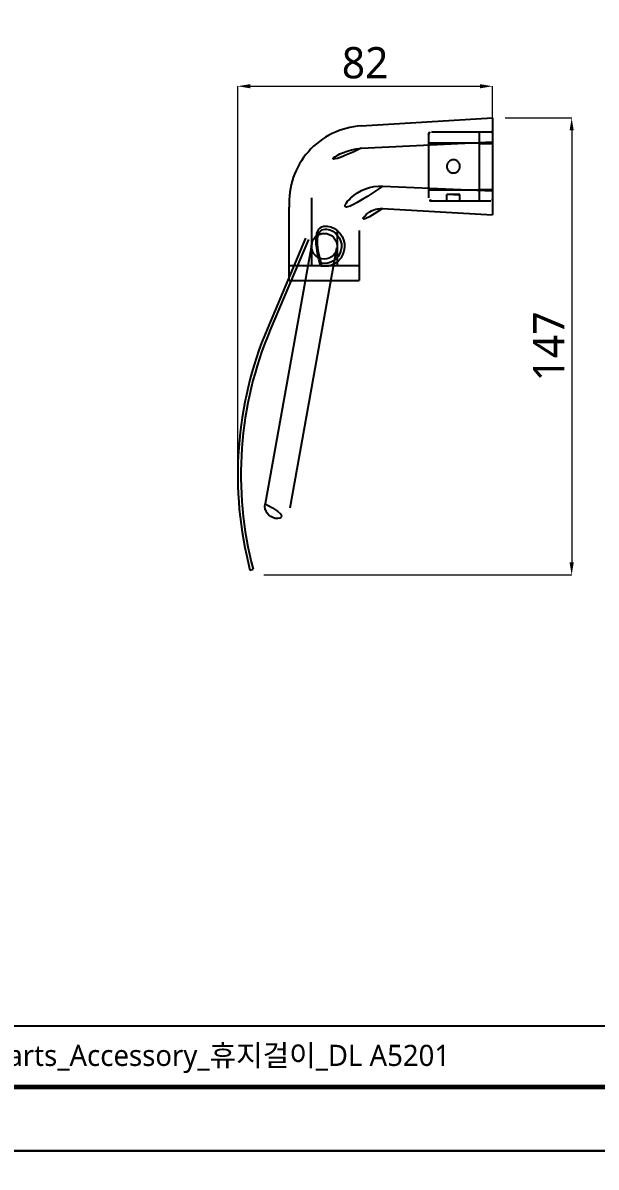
# Model space of a CAD drawing. Extents: x 16296677952 to 16296679688, y -37409618576 to -37409617304.
# Drawn here: x 16296678202.3 to 16296678385.6, y -37409617902 to -37409617536.3 of the extents above; entities that cross this region are included whole.
import ezdxf

# ---------------------------------------------------------------- set-up
doc = ezdxf.new("R2010")
doc.units = 0
doc.header["$LTSCALE"] = 10
doc.header["$MEASUREMENT"] = 0
doc.header["$PDMODE"] = 3
doc.header["$PDSIZE"] = -10
doc.linetypes.add('HIDDENX2', pattern=[0.75, 0.5, -0.25])
doc.layers.get('0').update_dxf_attribs({"linetype": 'CONTINUOUS'})
doc.layers.get('DEFPOINTS').update_dxf_attribs({"linetype": 'CONTINUOUS'})
doc.layers.add('Default', color=7, linetype='CONTINUOUS')
doc.styles.add('Daelim Dimension', font='')
doc.styles.get('Daelim Dimension').set_extended_font_data('NanumGothic')
doc.dimstyles.new('DEFAULT', dxfattribs={"dimscale": 2, "dimtxt": 2, "dimasz": 2, "dimexe": 0, "dimexo": 2, "dimgap": 1, "dimtad": 1, "dimdec": 1, "dimzin": 9, "dimdsep": 46, "dimtxsty": 'Daelim Dimension', "dimcen": 0.5, "dimclrd": 252, "dimclre": 252, "dimclrt": 3, "dimadec": 1, "dimazin": 0, "dimtfac": 1, "dimtdec": 1, "dimtix": 1, "dimtmove": 0, "dimatfit": 3, "dimfxl": 1, "dimtolj": 1, "dimtzin": 1, "dimlwd": 9, "dimlwe": 9, "dimarcsym": 0})

# ---------------------------------------------------------------- blocks, each defined once
blk = doc.blocks.new('*D2')
at = {"color": 5, "lineweight": 9, "transparency": 16777216}
for p, q in [((16296678356.457, -37409617566.69363), (16296678377.77971, -37409617566.69363)), ((16296678377.77971, -37409617570.69363), (16296678377.77971, -37409617708.76346)), ((16296678279.32159, -37409617712.76346), (16296678377.77971, -37409617712.76346))]:
    blk.add_line(p, q, dxfattribs=at)
at = {"color": 5, "transparency": 16777216}
for points in [[(16296678377.11304, -37409617570.69363), (16296678378.44638, -37409617570.69363), (16296678377.77971, -37409617566.69363)], [(16296678377.11304, -37409617708.76346), (16296678378.44638, -37409617708.76346), (16296678377.77971, -37409617712.76346)]]:
    blk.add_solid(points, dxfattribs=at)
at = {"layer": 'DEFPOINTS', "color": 0, "transparency": 16777216}
for p in [(16296678352.457, -37409617566.69363), (16296678275.32159, -37409617712.76346), (16296678377.77971, -37409617712.76346)]:
    blk.add_point(p, dxfattribs=at)
at = {"color": 7, "lineweight": 5, "transparency": 16777216, "insert": (16296678370.44352, -37409617639.72855), "char_height": 10, "attachment_point": 5, "rotation": 90, "style": 'Daelim Dimension'}
blk.add_mtext('\\A1;147', dxfattribs=at)
blk = doc.blocks.new('*D3')
at = {"color": 5, "lineweight": 9, "transparency": 16777216}
for p, q in [((16296678270.97929, -37409617676.77444), (16296678270.97929, -37409617556.57048)), ((16296678274.97929, -37409617556.57048), (16296678348.457, -37409617556.57048)), ((16296678352.457, -37409617593.69363), (16296678352.457, -37409617556.57048))]:
    blk.add_line(p, q, dxfattribs=at)
at = {"color": 5, "transparency": 16777216}
for points in [[(16296678274.97929, -37409617555.90382), (16296678274.97929, -37409617557.23714), (16296678270.97929, -37409617556.57048)], [(16296678348.457, -37409617555.90382), (16296678348.457, -37409617557.23714), (16296678352.457, -37409617556.57048)]]:
    blk.add_solid(points, dxfattribs=at)
at = {"layer": 'DEFPOINTS', "color": 0, "transparency": 16777216}
for p in [(16296678352.457, -37409617556.57048), (16296678352.457, -37409617597.69363), (16296678270.97929, -37409617680.77444)]:
    blk.add_point(p, dxfattribs=at)
at = {"color": 7, "lineweight": 5, "transparency": 16777216, "insert": (16296678311.71814, -37409617549.12699), "char_height": 10, "attachment_point": 5, "style": 'Daelim Dimension'}
blk.add_mtext('\\A1;82', dxfattribs=at)
blk = doc.blocks.new('121445')
at = {"color": 1, "lineweight": -3}
for p, q in [((807.3043726024523, 4752.040900515905), (807.3043726024514, 4771.040900515905)), ((810.9943726024519, 4767.240900515906), (810.9943726024519, 4771.540900515905)), ((825.6543726024522, 4767.240900515906), (825.6543726024518, 4771.540900515905)), ((829.3443726024523, 4752.040900515906), (829.3443726024514, 4771.040900515906))]:
    blk.add_line(p, q, dxfattribs=at)
at = {"color": 1, "linetype": 'ByBlock', "lineweight": -3}
for p, q in [((828.8443726024514, 4771.540900515906), (807.8043726024514, 4771.540900515905)), ((829.3443726024509, 4767.240900515906), (807.3043726024514, 4767.240900515906)), ((828.3443726024523, 4751.040900515906), (808.3043726024523, 4751.040900515905))]:
    blk.add_line(p, q, dxfattribs=at)
at = {"color": 1, "linetype": 'HIDDENX2', "lineweight": -3}
for p, q in [((807.3043726024514, 4761.140900515906), (809.3043726024518, 4761.140900515906)), ((809.3043726024518, 4759.040900515905), (809.3043726024518, 4761.140900515906)), ((809.3043726024518, 4761.140900515906), (809.3043726024518, 4756.940900515906)), ((807.3043726024518, 4756.940900515906), (809.3043726024518, 4756.940900515906)), ((809.3043726024518, 4756.280677608494), (809.3043726024518, 4756.280677608494))]:
    blk.add_line(p, q, dxfattribs=at)
blk.add_circle((818.3243726024518, 4759.040900515905), 2.1, dxfattribs=at)
at = {"color": 1, "lineweight": -3}
for centre, radius, start, end in [((807.8043726024514, 4771.040900515905), 0.5, 90, 180), ((828.8443726024514, 4771.040900515906), 0.5, 0, 90), ((808.3043726024523, 4752.040900515905), 1, 180, 270), ((828.3443726024523, 4752.040900515906), 1, 270, 0)]:
    blk.add_arc(centre, radius, start, end, dxfattribs=at)
at = {"layer": 'Default', "color": 1, "linetype": 'HIDDENX2'}
for p, q in [((810.8092082108326, 4751.040900515905), (810.8092082108326, 4767.240900515906)), ((825.839536994061, 4751.040900515906), (825.8395369940611, 4767.240900515906))]:
    blk.add_line(p, q, dxfattribs=at)

msp = doc.modelspace()

# ---------------------------------------------------------------- linework, layer by layer
for p, q in [((16296678310.457, -37409617569.27051), (16296678352.457, -37409617566.69363)), ((16296678352.457, -37409617566.69363), (16296678352.457, -37409617597.69363)), ((16296678310.457, -37409617576.37594), (16296678352.457, -37409617574.37594)), ((16296678317.37669, -37409617588.46544), (16296678352.457, -37409617590.01132)), ((16296678294.567, -37409617592.27051), (16296678294.55286, -37409617613.91251)), ((16296678287.457, -37409617618.69363), (16296678287.457, -37409617595.27051)), ((16296678317.2634, -37409617595.66319), (16296678352.457, -37409617597.69363)), ((16296678302.76036, -37409617602.44272), (16296678302.75286, -37409617613.91251)), ((16296678309.86022, -37409617602.647), (16296678309.84974, -37409617618.69363)), ((16296678294.71571, -37409617606.90237), (16296678279.76041, -37409617690.02122)), ((16296678292.67062, -37409617605.16116), (16296678280.46169, -37409617634.02126)), ((16296678293.5916, -37409617605.55077), (16296678281.38267, -37409617634.41087)), ((16296678302.58928, -37409617608.31904), (16296678287.63398, -37409617691.43789)), ((16296678287.457, -37409617613.91251), (16296678309.85287, -37409617613.91251)), ((16296678297.68226, -37409617613.10657), (16296678297.50504, -37409617614.09074)), ((16296678287.457, -37409617618.69363), (16296678309.84974, -37409617618.69363)), ((16296678274.89904, -37409617711.19444), (16296678275.86638, -37409617710.94094))]:
    msp.add_line(p, q)
at = {"color": 5}
msp.add_line((16296678022.7764, -37409617856.87465), (16296678546.96368, -37409617856.87465), dxfattribs=at)
at = {"ltscale": 0.5}
for points in [[(16296678012.3082, -37409617896.84154), (16296678663.3082, -37409617896.84154), (16296678663.3082, -37409617419.84154), (16296678012.3082, -37409617419.84154)], [(16296678012.3082, -37409618373.84154), (16296678663.3082, -37409618373.84154), (16296678663.3082, -37409617896.84154), (16296678012.3082, -37409617896.84154)]]:
    msp.add_lwpolyline(points, close=True, dxfattribs=at)
at = {"color": 5, "linetype": 'ByBlock', "lineweight": 200, "const_width": 1.5}
msp.add_lwpolyline([(16296678022.7764, -37409617876.41682), (16296678652.7764, -37409617876.41682), (16296678652.7764, -37409617430.91682), (16296678022.7764, -37409617430.91682)], close=True, dxfattribs=at)
for radius in [4.099999999999999, 4.1]:
    msp.add_circle((16296678298.65699, -37409617607.69363), radius)
for centre, radius, start, end in [((16296678311.90605, -37409617593.72544), 24.49782373988124, 93.39105174217512, 183.6161722806462), ((16296678311.9629, -37409617593.7714), 17.46052499569802, 94.94769180942734, 175.0687432536123), ((16296678316.76035, -37409617602.45187), 14, 87.47682443892667, 179.9624066442031), ((16296678316.86022, -37409617602.65157), 7, 86.69803361607597, 179.9624066442031), ((16296678298.65699, -37409617607.69363), 6.499999999999999, 259.7919219905293, 157.0697615139582), ((16296678298.65699, -37409617607.69363), 5.499999999999999, 259.7919219905293, 157.0697615139582), ((16296678390.97929, -37409617680.77444), 120, 157.0697615139582, 194.6848354253333), ((16296678390.97929, -37409617680.77444), 119, 157.0697615139582, 194.6848354253333), ((16296678283.69612, -37409617690.73556), 4, 169.7999369598965, 349.7999369598965)]:
    msp.add_arc(centre, radius, start, end)

# ---------------------------------------------------------------- block references
at = {"layer": 'Default', "xscale": -1, "rotation": 270}
msp.add_blockref('121445', (16296673580.9161, -37409618400.51801), dxfattribs=at)

# ---------------------------------------------------------------- texts
at = {"color": 2, "insert": (16296678139.64866, -37409617862.92077), "char_height": 6.756627150000003, "width": 260.6628352627438, "attachment_point": 1, "style": 'Daelim Dimension'}
msp.add_mtext('{\\fPretendard Variable SemiBold|b0|i0|c129|p2;대림바스(주)}_Parts_Accessory_{\\fGulim|b0|i0|c129|p50;휴지걸이}_DL A5201', dxfattribs=at)

# ---------------------------------------------------------------- dimensions: what is measured, and where the dimension line sits
at = {"lineweight": 5}
dim = msp.add_linear_dim(base=(16296678352.457, -37409617556.57048), p1=(16296678270.97929, -37409617680.77444), p2=(16296678352.457, -37409617597.69363), text='82', dimstyle='DEFAULT', override={"dimtxt": 5, "dimclrd": 5, "dimclre": 5, "dimclrt": 7}, dxfattribs=at)
dim.commit()
dim.dimension.update_dxf_attribs({"geometry": '*D3', "text_midpoint": (16296678311.71814, -37409617549.12699)})
dim = msp.add_linear_dim(base=(16296678377.77971, -37409617712.76346), p1=(16296678352.457, -37409617566.69363), p2=(16296678275.32159, -37409617712.76346), angle=90, text='147', dimstyle='DEFAULT', override={"dimtxt": 5, "dimclrd": 5, "dimclre": 5, "dimclrt": 7}, dxfattribs=at)
dim.commit()
dim.dimension.update_dxf_attribs({"geometry": '*D2', "text_midpoint": (16296678370.44352, -37409617639.72855)})

doc.saveas('drawing.dxf')
